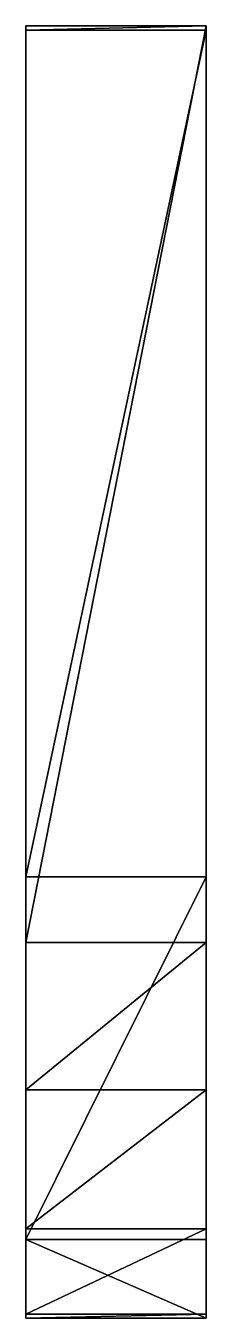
# Model space of a CAD drawing. Extents: x 0 to 400, y -143 to 0.
# Drawn here: x 0 to 20, y -143.1 to 0 of the extents above.
import ezdxf

# ---------------------------------------------------------------- set-up
doc = ezdxf.new("R2010")
doc.units = 0
doc.layers.add('ACESSORIO', color=254, linetype='CONTINUOUS')

msp = doc.modelspace()

# ---------------------------------------------------------------- linework, layer by layer
at = {"layer": 'ACESSORIO'}
for points in [[(20, 0, 83.8), (0, 0, 83.8), (0, -101.5, 83.8), (20, 0, 83.8)], [(20, 0, 83.8), (0, -101.5, 83.8), (20, -101.5, 83.8), (20, 0, 83.8)], [(0, 0, 83.8), (20, 0, 83.8), (0, -0.48), (0, 0, 83.8)], [(0, -0.48), (20, 0, 83.8), (20, -0.48), (0, -0.48)], [(0, 0, 83.8), (0, -0.48), (0, -94.26), (0, 0, 83.8)], [(0, -101.5, 83.8), (0, 0, 83.8), (0, -134.4, 36.14), (0, -101.5, 83.8)], [(0, -134.4, 36.14), (0, 0, 83.8), (0, -94.26), (0, -134.4, 36.14)], [(20, -0.48), (20, 0, 83.8), (20, -94.26), (20, -0.48)], [(20, 0, 83.8), (20, -101.5, 83.8), (20, -134.4, 36.14), (20, 0, 83.8)], [(20, 0, 83.8), (20, -134.4, 36.14), (20, -94.26), (20, 0, 83.8)], [(0, -0.48), (20, -0.48), (0, -94.26), (0, -0.48)], [(0, -94.26), (20, -0.48), (20, -94.26), (0, -94.26)], [(20, -94.26), (20, -134.4, 36.14), (0, -134.4, 36.14), (20, -94.26)], [(20, -94.26), (0, -134.4, 36.14), (0, -94.26), (20, -94.26)], [(0, -143.12, 50.31), (0, -117.84, 86.93), (0, -101.5, 83.8), (0, -143.12, 50.31)], [(0, -143.12, 50.31), (0, -101.5, 83.8), (0, -134.4, 36.14), (0, -143.12, 50.31)], [(20, -101.5, 83.8), (0, -101.5, 83.8), (0, -117.84, 86.93), (20, -101.5, 83.8)], [(20, -101.5, 83.8), (0, -117.84, 86.93), (20, -117.84, 86.93), (20, -101.5, 83.8)], [(20, -117.84, 86.93), (20, -143.12, 50.31), (20, -101.5, 83.8), (20, -117.84, 86.93)], [(20, -101.5, 83.8), (20, -143.12, 50.31), (20, -134.4, 36.14), (20, -101.5, 83.8)], [(0, -143.12, 50.31), (0, -133.23, 80.63), (0, -117.84, 86.93), (0, -143.12, 50.31)], [(20, -117.84, 86.93), (0, -117.84, 86.93), (0, -133.23, 80.63), (20, -117.84, 86.93)], [(20, -117.84, 86.93), (0, -133.23, 80.63), (20, -133.23, 80.63), (20, -117.84, 86.93)], [(20, -133.23, 80.63), (20, -143.12, 50.31), (20, -117.84, 86.93), (20, -133.23, 80.63)], [(0, -142.68, 66.94), (0, -133.23, 80.63), (0, -143.12, 50.31), (0, -142.68, 66.94)], [(20, -133.23, 80.63), (0, -133.23, 80.63), (0, -142.68, 66.94), (20, -133.23, 80.63)], [(20, -133.23, 80.63), (0, -142.68, 66.94), (20, -142.68, 66.94), (20, -133.23, 80.63)], [(20, -143.12, 50.31), (0, -143.12, 50.31), (0, -134.4, 36.14), (20, -143.12, 50.31)], [(20, -143.12, 50.31), (0, -134.4, 36.14), (20, -134.4, 36.14), (20, -143.12, 50.31)], [(20, -133.23, 80.63), (20, -142.68, 66.94), (20, -143.12, 50.31), (20, -133.23, 80.63)], [(20, -142.68, 66.94), (0, -142.68, 66.94), (0, -143.12, 50.31), (20, -142.68, 66.94)], [(20, -142.68, 66.94), (0, -143.12, 50.31), (20, -143.12, 50.31), (20, -142.68, 66.94)]]:
    msp.add_3dface(points, dxfattribs=at)

doc.saveas('drawing.dxf')
